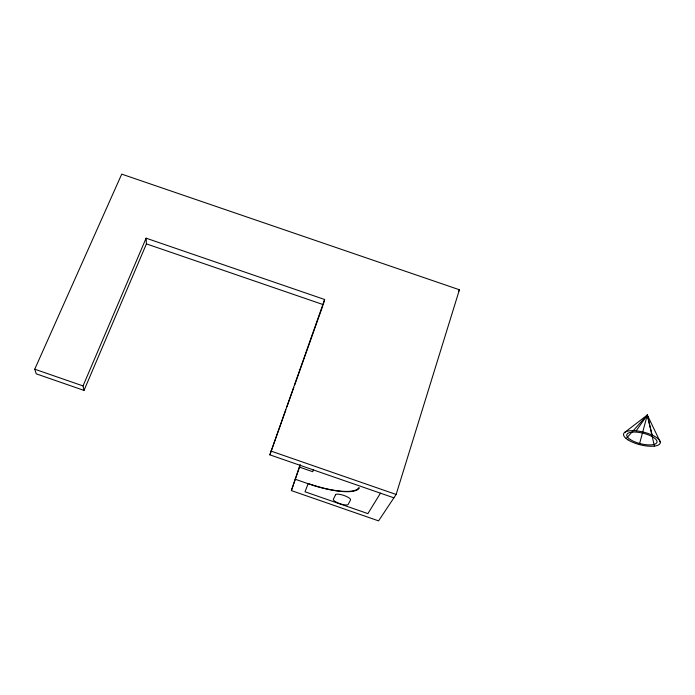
<?xml version="1.0" encoding="UTF-8"?>
<svg xmlns="http://www.w3.org/2000/svg" width="695" height="695" viewBox="0 0 695 695"><rect width="100%" height="100%" fill="white"/><g stroke="black" fill="none" stroke-linecap="round" stroke-linejoin="round"><path stroke-width="1.04" d="M393.891 497.837L269.86 454.834L324.635 299.502L146.106 238.185L83.026 385.934L84.017 390.408L36.236 373.841L34.75 369.201L121.721 174.132L459.421 289.763L396.133 494.458L378.575 520.868L291.379 490.592L299.979 465.276M639.331 444.557L647.314 415.019L660.25 441.924M324.635 299.502L323.21 304.618L146.428 243.884L146.106 238.185M300.066 465.033L299.363 467.083L312.689 471.705L313.376 469.916M291.379 490.592L300.197 464.964M269.86 454.834L285.827 409.868M286.913 406.801L293.811 387.384M294.541 385.343L322.845 305.635M359.393 487.899A49.415 13.318 19 0 1 308.102 483.703L305.018 491.791L367.898 513.614L380.452 493.172M84.017 390.408L146.428 243.884M458.526 291.466L459.421 289.763M636.168 430.839L647.314 415.019L652.153 435.087M626.178 438.545L647.314 415.019L654.412 446.086M624.657 432.438L647.314 415.019M34.75 369.201L83.026 385.934M270.807 451.02L396.133 494.458M295.236 479.237L308.102 483.703M358.724 487.664A48.711 13.127 19 0 1 308.163 483.538M335.555 494.744L333.365 499.323A7.819 1.989 18.6 0 0 339.846 503.666A7.819 1.989 18.6 0 0 348.134 504.448L350.532 499.94A7.932 2.05 18.6 0 0 343.99 495.483A7.932 2.05 18.6 0 0 335.555 494.744M627.959 439.831A18.861 6.55 13.9 0 0 659.251 444.435A18.861 6.55 13.9 0 0 638.54 431.126A18.861 6.55 13.9 0 0 627.959 439.831M630.408 439.622A15.551 5.404 13.9 0 0 656.193 443.401A15.551 5.404 13.9 0 0 639.079 432.429A15.551 5.404 13.9 0 0 630.408 439.622"/></g></svg>
